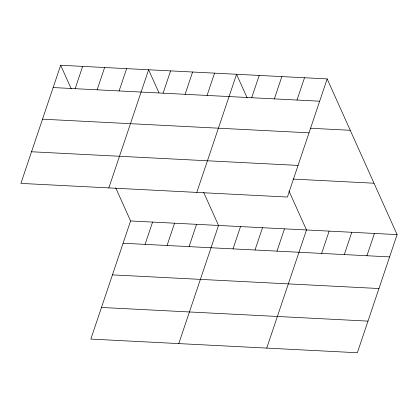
<?xml version="1.0" encoding="UTF-8"?>
<svg xmlns="http://www.w3.org/2000/svg" width="418" height="418" viewBox="0 0 418 418"><rect width="100%" height="100%" fill="white"/><g stroke="black" fill="none" stroke-linecap="round" stroke-linejoin="round"><path stroke-width="0.63" d="M60.657 65.26L20.9 183.397L287.412 197.045L327.169 78.913L60.657 65.26L71.269 88.882M75.141 88.679L82.644 66.389M97.128 89.807L104.631 67.512M119.114 90.931L126.617 68.641M108.847 187.901L148.604 69.764L158.95 92.796M163.088 93.183L170.591 70.893M115.734 187.881L130.588 220.955L90.831 339.087L357.343 352.74L397.1 234.602L327.169 78.913M185.08 94.311L192.583 72.016M145.072 244.373L152.575 222.078M207.067 95.44L214.57 73.145M167.059 245.502L174.562 223.207M196.8 192.405L236.557 74.268L247.163 97.89M189.046 246.625L196.549 224.335M251.704 97.723L259.207 75.428M178.779 343.596L218.536 225.459L203.681 192.39M274.36 98.883L281.863 76.588M233.019 248.877L240.522 226.587M297.015 100.043L304.518 77.748M255.006 250.006L262.509 227.711M276.998 251.129L284.496 228.839M266.731 348.1L306.488 229.963L288.979 190.984M321.635 253.418L329.138 231.123M344.291 254.578L351.794 232.283M366.941 255.738L374.444 233.443M53.154 87.555L319.665 101.203M310.119 128.232L350.247 130.291M42.511 119.182L309.022 132.83M31.543 151.765L298.055 165.418M293.117 179.082L374.021 183.225M130.588 220.955L397.1 234.602M123.085 243.25L389.597 256.898M112.442 274.877L378.954 288.524M101.475 307.46L367.986 321.113"/></g></svg>
